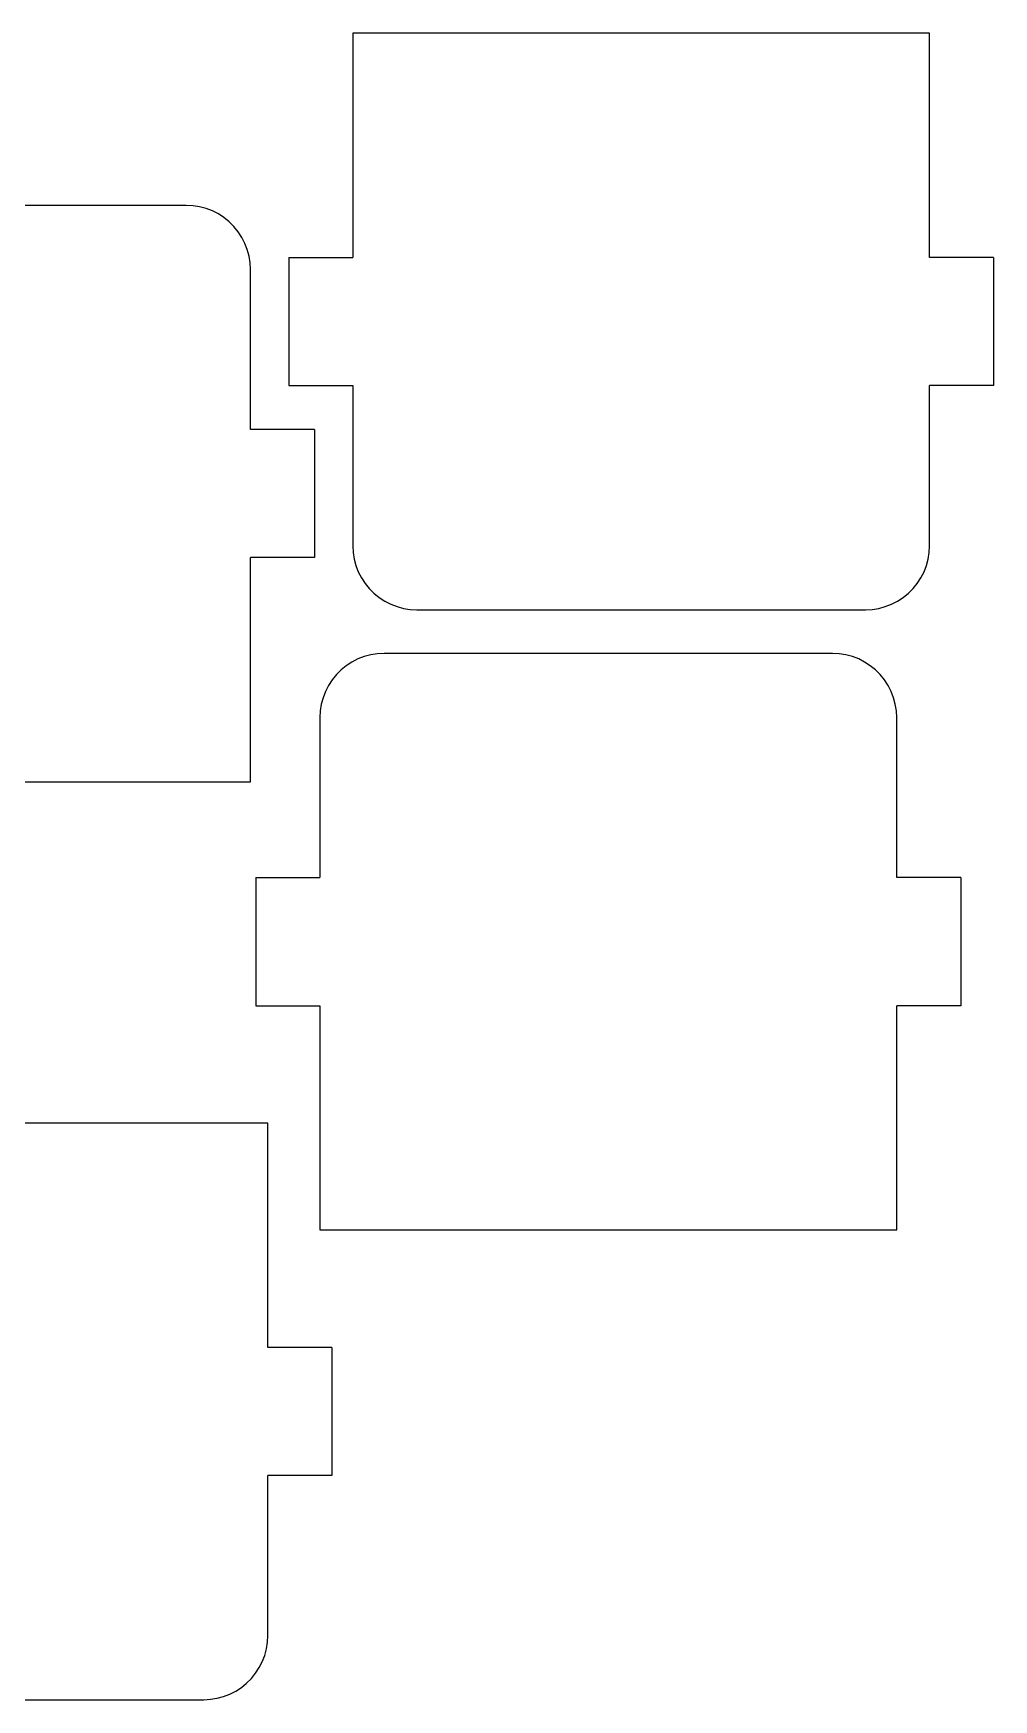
# Model space of a CAD drawing. Header units: millimetres. Extents: x -3928 to -434, y -548 to 1409.
# Drawn here: x -1739.9 to -1665, y 576.1 to 706.1 of the extents above; entities that cross this region are included whole.
import ezdxf

# ---------------------------------------------------------------- set-up
doc = ezdxf.new("R2010")
doc.units = ezdxf.units.MM
doc.header["$MEASUREMENT"] = 0
doc.layers.add('layer 1', color=7, linetype='Continuous')

msp = doc.modelspace()

# ---------------------------------------------------------------- linework, layer by layer
at = {"layer": 'layer 1', "color": 1, "lineweight": 25}
for points in [[(-1669.9974, 706.1435), (-1669.9974, 706.1435), (-1714.9974, 706.1435), (-1714.9974, 706.1435)], [(-1714.9974, 706.1435), (-1714.9974, 706.1435), (-1714.9974, 688.6433), (-1714.9974, 688.6433)], [(-1669.9974, 688.6433), (-1669.9974, 688.6433), (-1669.9974, 706.1435), (-1669.9974, 706.1435)], [(-1727.9842, 692.7112), (-1727.9842, 692.7112), (-1762.9842, 692.7112), (-1762.9842, 692.7112)], [(-1719.9973, 688.6433), (-1719.9973, 688.6433), (-1719.9973, 678.6434), (-1719.9973, 678.6434)], [(-1719.9973, 688.6433), (-1719.9973, 688.6433), (-1714.9974, 688.6433), (-1714.9974, 688.6433)], [(-1664.9975, 688.6433), (-1664.9975, 688.6433), (-1669.9974, 688.6433), (-1669.9974, 688.6433)], [(-1664.9975, 688.6433), (-1664.9975, 688.6433), (-1664.9975, 678.6434), (-1664.9975, 678.6434)], [(-1722.9843, 675.2113), (-1722.9843, 675.2113), (-1722.9843, 687.7113), (-1722.9843, 687.7113)], [(-1719.9973, 678.6434), (-1719.9973, 678.6434), (-1714.9974, 678.6434), (-1714.9974, 678.6434)], [(-1714.9974, 678.6434), (-1714.9974, 678.6434), (-1714.9974, 666.1435), (-1714.9974, 666.1435)], [(-1664.9975, 678.6434), (-1664.9975, 678.6434), (-1669.9974, 678.6434), (-1669.9974, 678.6434)], [(-1669.9974, 666.1435), (-1669.9974, 666.1435), (-1669.9974, 678.6434), (-1669.9974, 678.6434)], [(-1717.9844, 675.2113), (-1717.9844, 675.2113), (-1722.9843, 675.2113), (-1722.9843, 675.2113)], [(-1717.9844, 675.2113), (-1717.9844, 675.2113), (-1717.9844, 665.2115), (-1717.9844, 665.2115)], [(-1717.9844, 665.2115), (-1717.9844, 665.2115), (-1722.9843, 665.2115), (-1722.9843, 665.2115)], [(-1722.9843, 647.7112), (-1722.9843, 647.7112), (-1722.9843, 665.2115), (-1722.9843, 665.2115)], [(-1709.9975, 661.1435), (-1709.9975, 661.1435), (-1674.9973, 661.1435), (-1674.9973, 661.1435)], [(-1677.5615, 657.7343), (-1677.5615, 657.7343), (-1712.5616, 657.7343), (-1712.5616, 657.7343)], [(-1717.5616, 652.7343), (-1717.5616, 652.7343), (-1717.5616, 640.2344), (-1717.5616, 640.2344)], [(-1672.5616, 640.2344), (-1672.5616, 640.2344), (-1672.5616, 652.7343), (-1672.5616, 652.7343)], [(-1767.9842, 647.7112), (-1767.9842, 647.7112), (-1722.9843, 647.7112), (-1722.9843, 647.7112)], [(-1722.5618, 640.2344), (-1722.5618, 640.2344), (-1722.5618, 630.2345), (-1722.5618, 630.2345)], [(-1722.5618, 640.2344), (-1722.5618, 640.2344), (-1717.5616, 640.2344), (-1717.5616, 640.2344)], [(-1667.5617, 640.2344), (-1667.5617, 640.2344), (-1672.5616, 640.2344), (-1672.5616, 640.2344)], [(-1667.5617, 640.2344), (-1667.5617, 640.2344), (-1667.5617, 630.2345), (-1667.5617, 630.2345)], [(-1722.5618, 630.2345), (-1722.5618, 630.2345), (-1717.5616, 630.2345), (-1717.5616, 630.2345)], [(-1717.5616, 630.2345), (-1717.5616, 630.2345), (-1717.5616, 612.7343), (-1717.5616, 612.7343)], [(-1667.5617, 630.2345), (-1667.5617, 630.2345), (-1672.5616, 630.2345), (-1672.5616, 630.2345)], [(-1672.5616, 612.7343), (-1672.5616, 612.7343), (-1672.5616, 630.2345), (-1672.5616, 630.2345)], [(-1721.6271, 621.0598), (-1721.6271, 621.0598), (-1766.6269, 621.0598), (-1766.6269, 621.0598)], [(-1721.6271, 603.5596), (-1721.6271, 603.5596), (-1721.6271, 621.0598), (-1721.6271, 621.0598)], [(-1717.5616, 612.7343), (-1717.5616, 612.7343), (-1672.5616, 612.7343), (-1672.5616, 612.7343)], [(-1716.6268, 603.5596), (-1716.6268, 603.5596), (-1721.6271, 603.5596), (-1721.6271, 603.5596)], [(-1716.6268, 603.5596), (-1716.6268, 603.5596), (-1716.6268, 593.5597), (-1716.6268, 593.5597)], [(-1716.6268, 593.5597), (-1716.6268, 593.5597), (-1721.6271, 593.5597), (-1721.6271, 593.5597)], [(-1721.6271, 581.0597), (-1721.6271, 581.0597), (-1721.6271, 593.5597), (-1721.6271, 593.5597)], [(-1761.627, 576.0598), (-1761.627, 576.0598), (-1726.627, 576.0598), (-1726.627, 576.0598)]]:
    msp.add_open_spline(points, degree=3, dxfattribs=at)
for points in [[(-1722.9843, 687.7113), (-1722.9843, 687.7113), (-1723.0118, 688.2341), (-1723.0118, 688.2341), (-1723.0118, 688.2341), (-1723.0118, 688.2341), (-1723.0936, 688.7509), (-1723.0936, 688.7509), (-1723.0936, 688.7509), (-1723.0936, 688.7509), (-1723.2291, 689.2565), (-1723.2291, 689.2565), (-1723.2291, 689.2565), (-1723.2291, 689.2565), (-1723.4168, 689.7451), (-1723.4168, 689.7451), (-1723.4168, 689.7451), (-1723.4168, 689.7451), (-1723.6542, 690.2114), (-1723.6542, 690.2114), (-1723.6542, 690.2114), (-1723.6542, 690.2114), (-1723.9392, 690.6503), (-1723.9392, 690.6503), (-1723.9392, 690.6503), (-1723.9392, 690.6503), (-1724.2687, 691.0571), (-1724.2687, 691.0571), (-1724.2687, 691.0571), (-1724.2687, 691.0571), (-1724.6388, 691.4271), (-1724.6388, 691.4271), (-1724.6388, 691.4271), (-1724.6388, 691.4271), (-1725.0456, 691.7563), (-1725.0456, 691.7563), (-1725.0456, 691.7563), (-1725.0456, 691.7563), (-1725.4844, 692.0413), (-1725.4844, 692.0413), (-1725.4844, 692.0413), (-1725.4844, 692.0413), (-1725.9508, 692.2791), (-1725.9508, 692.2791), (-1725.9508, 692.2791), (-1725.9508, 692.2791), (-1726.4394, 692.4668), (-1726.4394, 692.4668), (-1726.4394, 692.4668), (-1726.4394, 692.4668), (-1726.9449, 692.6022), (-1726.9449, 692.6022), (-1726.9449, 692.6022), (-1726.9449, 692.6022), (-1727.4617, 692.6841), (-1727.4617, 692.6841), (-1727.4617, 692.6841), (-1727.4617, 692.6841), (-1727.9842, 692.7112), (-1727.9842, 692.7112)], [(-1714.9974, 666.1435), (-1714.9974, 666.1435), (-1714.9699, 665.6206), (-1714.9699, 665.6206), (-1714.9699, 665.6206), (-1714.9699, 665.6206), (-1714.888, 665.1038), (-1714.888, 665.1038), (-1714.888, 665.1038), (-1714.888, 665.1038), (-1714.7526, 664.5983), (-1714.7526, 664.5983), (-1714.7526, 664.5983), (-1714.7526, 664.5983), (-1714.5649, 664.1097), (-1714.5649, 664.1097), (-1714.5649, 664.1097), (-1714.5649, 664.1097), (-1714.3275, 663.6433), (-1714.3275, 663.6433), (-1714.3275, 663.6433), (-1714.3275, 663.6433), (-1714.0424, 663.2045), (-1714.0424, 663.2045), (-1714.0424, 663.2045), (-1714.0424, 663.2045), (-1713.7129, 662.7977), (-1713.7129, 662.7977), (-1713.7129, 662.7977), (-1713.7129, 662.7977), (-1713.3429, 662.4277), (-1713.3429, 662.4277), (-1713.3429, 662.4277), (-1713.3429, 662.4277), (-1712.9361, 662.0985), (-1712.9361, 662.0985), (-1712.9361, 662.0985), (-1712.9361, 662.0985), (-1712.4972, 661.8135), (-1712.4972, 661.8135), (-1712.4972, 661.8135), (-1712.4972, 661.8135), (-1712.0309, 661.5757), (-1712.0309, 661.5757), (-1712.0309, 661.5757), (-1712.0309, 661.5757), (-1711.5423, 661.388), (-1711.5423, 661.388), (-1711.5423, 661.388), (-1711.5423, 661.388), (-1711.0367, 661.2526), (-1711.0367, 661.2526), (-1711.0367, 661.2526), (-1711.0367, 661.2526), (-1710.5199, 661.1707), (-1710.5199, 661.1707), (-1710.5199, 661.1707), (-1710.5199, 661.1707), (-1709.9975, 661.1435), (-1709.9975, 661.1435)], [(-1674.9973, 661.1435), (-1674.9973, 661.1435), (-1674.4745, 661.1707), (-1674.4745, 661.1707), (-1674.4745, 661.1707), (-1674.4745, 661.1707), (-1673.9577, 661.2526), (-1673.9577, 661.2526), (-1673.9577, 661.2526), (-1673.9577, 661.2526), (-1673.4522, 661.388), (-1673.4522, 661.388), (-1673.4522, 661.388), (-1673.4522, 661.388), (-1672.9636, 661.5757), (-1672.9636, 661.5757), (-1672.9636, 661.5757), (-1672.9636, 661.5757), (-1672.4972, 661.8135), (-1672.4972, 661.8135), (-1672.4972, 661.8135), (-1672.4972, 661.8135), (-1672.0583, 662.0985), (-1672.0583, 662.0985), (-1672.0583, 662.0985), (-1672.0583, 662.0985), (-1671.6516, 662.4277), (-1671.6516, 662.4277), (-1671.6516, 662.4277), (-1671.6516, 662.4277), (-1671.2815, 662.7977), (-1671.2815, 662.7977), (-1671.2815, 662.7977), (-1671.2815, 662.7977), (-1670.952, 663.2045), (-1670.952, 663.2045), (-1670.952, 663.2045), (-1670.952, 663.2045), (-1670.6673, 663.6433), (-1670.6673, 663.6433), (-1670.6673, 663.6433), (-1670.6673, 663.6433), (-1670.4296, 664.1097), (-1670.4296, 664.1097), (-1670.4296, 664.1097), (-1670.4296, 664.1097), (-1670.2419, 664.5983), (-1670.2419, 664.5983), (-1670.2419, 664.5983), (-1670.2419, 664.5983), (-1670.1068, 665.1038), (-1670.1068, 665.1038), (-1670.1068, 665.1038), (-1670.1068, 665.1038), (-1670.0246, 665.6206), (-1670.0246, 665.6206), (-1670.0246, 665.6206), (-1670.0246, 665.6206), (-1669.9974, 666.1435), (-1669.9974, 666.1435)], [(-1712.5616, 657.7343), (-1712.5616, 657.7343), (-1713.0844, 657.7071), (-1713.0844, 657.7071), (-1713.0844, 657.7071), (-1713.0844, 657.7071), (-1713.6013, 657.6253), (-1713.6013, 657.6253), (-1713.6013, 657.6253), (-1713.6013, 657.6253), (-1714.1068, 657.4898), (-1714.1068, 657.4898), (-1714.1068, 657.4898), (-1714.1068, 657.4898), (-1714.5954, 657.3021), (-1714.5954, 657.3021), (-1714.5954, 657.3021), (-1714.5954, 657.3021), (-1715.0618, 657.0643), (-1715.0618, 657.0643), (-1715.0618, 657.0643), (-1715.0618, 657.0643), (-1715.5006, 656.7793), (-1715.5006, 656.7793), (-1715.5006, 656.7793), (-1715.5006, 656.7793), (-1715.9074, 656.4502), (-1715.9074, 656.4502), (-1715.9074, 656.4502), (-1715.9074, 656.4502), (-1716.2774, 656.0801), (-1716.2774, 656.0801), (-1716.2774, 656.0801), (-1716.2774, 656.0801), (-1716.6066, 655.6733), (-1716.6066, 655.6733), (-1716.6066, 655.6733), (-1716.6066, 655.6733), (-1716.8916, 655.2345), (-1716.8916, 655.2345), (-1716.8916, 655.2345), (-1716.8916, 655.2345), (-1717.1294, 654.7681), (-1717.1294, 654.7681), (-1717.1294, 654.7681), (-1717.1294, 654.7681), (-1717.3171, 654.2795), (-1717.3171, 654.2795), (-1717.3171, 654.2795), (-1717.3171, 654.2795), (-1717.4522, 653.774), (-1717.4522, 653.774), (-1717.4522, 653.774), (-1717.4522, 653.774), (-1717.5344, 653.2572), (-1717.5344, 653.2572), (-1717.5344, 653.2572), (-1717.5344, 653.2572), (-1717.5616, 652.7343), (-1717.5616, 652.7343)], [(-1672.5616, 652.7343), (-1672.5616, 652.7343), (-1672.5891, 653.2572), (-1672.5891, 653.2572), (-1672.5891, 653.2572), (-1672.5891, 653.2572), (-1672.6709, 653.774), (-1672.6709, 653.774), (-1672.6709, 653.774), (-1672.6709, 653.774), (-1672.8064, 654.2795), (-1672.8064, 654.2795), (-1672.8064, 654.2795), (-1672.8064, 654.2795), (-1672.9941, 654.7681), (-1672.9941, 654.7681), (-1672.9941, 654.7681), (-1672.9941, 654.7681), (-1673.2315, 655.2345), (-1673.2315, 655.2345), (-1673.2315, 655.2345), (-1673.2315, 655.2345), (-1673.5165, 655.6733), (-1673.5165, 655.6733), (-1673.5165, 655.6733), (-1673.5165, 655.6733), (-1673.846, 656.0801), (-1673.846, 656.0801), (-1673.846, 656.0801), (-1673.846, 656.0801), (-1674.2161, 656.4502), (-1674.2161, 656.4502), (-1674.2161, 656.4502), (-1674.2161, 656.4502), (-1674.6229, 656.7793), (-1674.6229, 656.7793), (-1674.6229, 656.7793), (-1674.6229, 656.7793), (-1675.0617, 657.0643), (-1675.0617, 657.0643), (-1675.0617, 657.0643), (-1675.0617, 657.0643), (-1675.5281, 657.3021), (-1675.5281, 657.3021), (-1675.5281, 657.3021), (-1675.5281, 657.3021), (-1676.0167, 657.4898), (-1676.0167, 657.4898), (-1676.0167, 657.4898), (-1676.0167, 657.4898), (-1676.5222, 657.6253), (-1676.5222, 657.6253), (-1676.5222, 657.6253), (-1676.5222, 657.6253), (-1677.039, 657.7071), (-1677.039, 657.7071), (-1677.039, 657.7071), (-1677.039, 657.7071), (-1677.5615, 657.7343), (-1677.5615, 657.7343)], [(-1726.627, 576.0598), (-1726.627, 576.0598), (-1726.1042, 576.087), (-1726.1042, 576.087), (-1726.1042, 576.087), (-1726.1042, 576.087), (-1725.5874, 576.1688), (-1725.5874, 576.1688), (-1725.5874, 576.1688), (-1725.5874, 576.1688), (-1725.0818, 576.3043), (-1725.0818, 576.3043), (-1725.0818, 576.3043), (-1725.0818, 576.3043), (-1724.5932, 576.492), (-1724.5932, 576.492), (-1724.5932, 576.492), (-1724.5932, 576.492), (-1724.1269, 576.7297), (-1724.1269, 576.7297), (-1724.1269, 576.7297), (-1724.1269, 576.7297), (-1723.688, 577.0148), (-1723.688, 577.0148), (-1723.688, 577.0148), (-1723.688, 577.0148), (-1723.2812, 577.3439), (-1723.2812, 577.3439), (-1723.2812, 577.3439), (-1723.2812, 577.3439), (-1722.9112, 577.714), (-1722.9112, 577.714), (-1722.9112, 577.714), (-1722.9112, 577.714), (-1722.5817, 578.1207), (-1722.5817, 578.1207), (-1722.5817, 578.1207), (-1722.5817, 578.1207), (-1722.297, 578.5596), (-1722.297, 578.5596), (-1722.297, 578.5596), (-1722.297, 578.5596), (-1722.0592, 579.026), (-1722.0592, 579.026), (-1722.0592, 579.026), (-1722.0592, 579.026), (-1721.8715, 579.5146), (-1721.8715, 579.5146), (-1721.8715, 579.5146), (-1721.8715, 579.5146), (-1721.7361, 580.0201), (-1721.7361, 580.0201), (-1721.7361, 580.0201), (-1721.7361, 580.0201), (-1721.6542, 580.5369), (-1721.6542, 580.5369), (-1721.6542, 580.5369), (-1721.6542, 580.5369), (-1721.6271, 581.0597), (-1721.6271, 581.0597)]]:
    msp.add_open_spline(points, degree=3, knots=[0, 0, 0, 0, 0.0625, 0.0625, 0.0625, 0.0625, 0.125, 0.125, 0.125, 0.125, 0.1875, 0.1875, 0.1875, 0.1875, 0.25, 0.25, 0.25, 0.25, 0.3125, 0.3125, 0.3125, 0.3125, 0.375, 0.375, 0.375, 0.375, 0.4375, 0.4375, 0.4375, 0.4375, 0.5, 0.5, 0.5, 0.5, 0.5625, 0.5625, 0.5625, 0.5625, 0.625, 0.625, 0.625, 0.625, 0.6875, 0.6875, 0.6875, 0.6875, 0.75, 0.75, 0.75, 0.75, 0.8125, 0.8125, 0.8125, 0.8125, 0.875, 0.875, 0.875, 0.875, 1, 1, 1, 1], dxfattribs=at)

doc.saveas('drawing.dxf')
